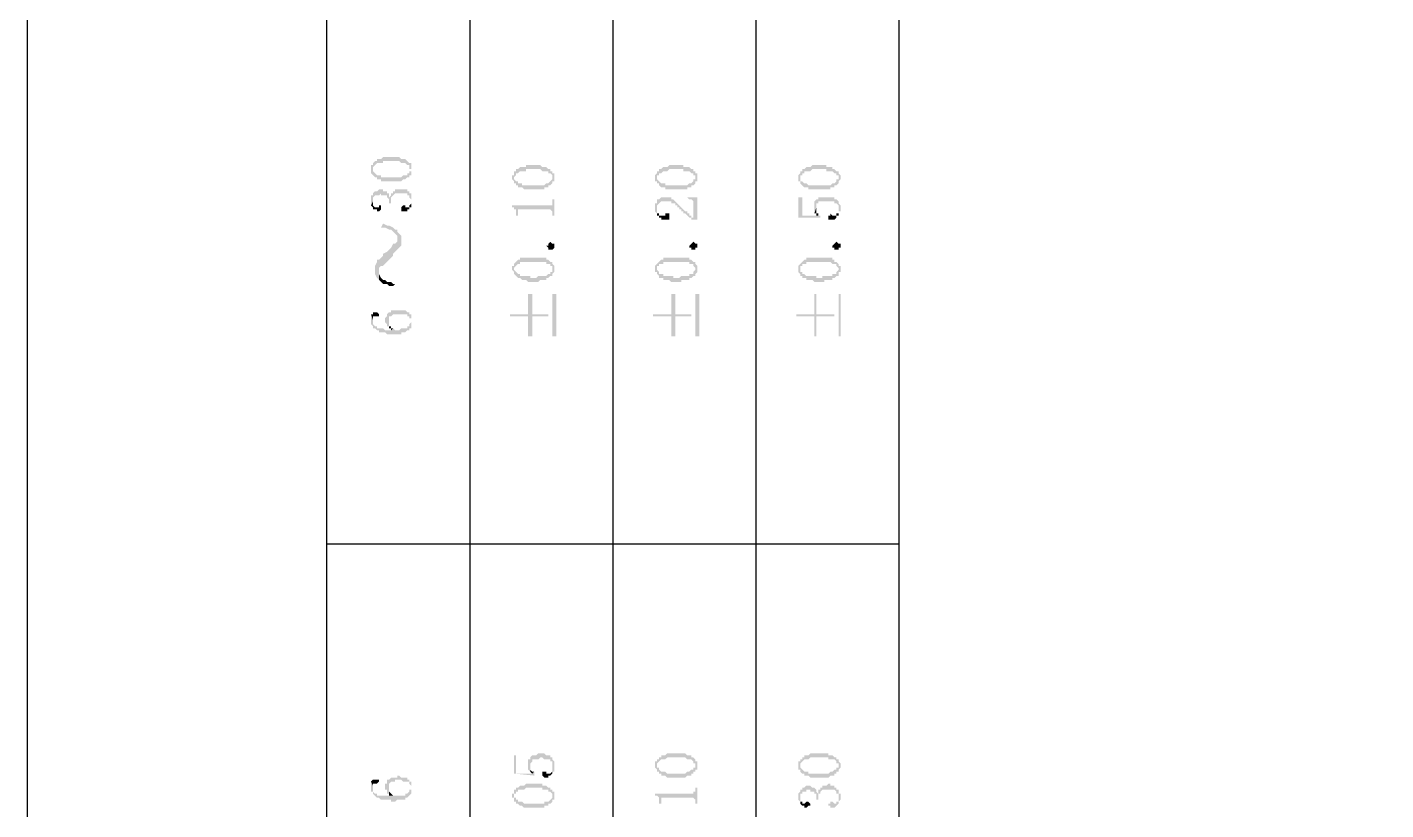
# Model space of a CAD drawing. Header units: millimetres. Extents: x 1399 to 2555, y 1196 to 1555.
# Drawn here: x 1666.65 to 1697.08, y 1317.4 to 1334.93 of the extents above; entities that cross this region are included whole.
import ezdxf

# ---------------------------------------------------------------- set-up
doc = ezdxf.new("R2010")
doc.units = ezdxf.units.MM

msp = doc.modelspace()

# ---------------------------------------------------------------- hatches: boundary and pattern name
at = {"transparency": 33554559}
for points in [[(1674.34902, 1331.75039), (1674.34902, 1331.70526), (1674.34902, 1331.66012), (1674.34902, 1331.66012), (1674.39415, 1331.61499), (1674.39415, 1331.75039), (1674.39415, 1331.79552), (1674.39415, 1331.79552), (1674.43928, 1331.84065), (1674.43928, 1331.84065), (1674.48441, 1331.88578), (1674.61981, 1331.88578), (1674.61981, 1331.93092), (1674.98087, 1331.93092), (1675.026, 1331.88578), (1675.11626, 1331.88578), (1675.16139, 1331.84065), (1675.20653, 1331.84065), (1675.20653, 1331.79552), (1675.20653, 1331.75039), (1675.25166, 1331.75039), (1675.25166, 1331.88578), (1675.20653, 1331.88578), (1675.16139, 1331.93092), (1675.16139, 1331.93092), (1675.11626, 1331.97605), (1675.026, 1331.97605), (1674.98087, 1332.02118), (1674.61981, 1332.02118), (1674.57468, 1331.97605), (1674.48441, 1331.97605), (1674.48441, 1331.93092), (1674.43928, 1331.93092), (1674.39415, 1331.88578), (1674.39415, 1331.84065), (1674.34902, 1331.84065)], [(1674.39415, 1331.61499), (1674.39415, 1331.61499), (1674.43928, 1331.56986), (1674.48441, 1331.56986), (1674.48441, 1331.52473), (1674.57468, 1331.52473), (1674.57468, 1331.47959), (1675.026, 1331.47959), (1675.07113, 1331.52473), (1675.11626, 1331.52473), (1675.16139, 1331.56986), (1675.20653, 1331.56986), (1675.20653, 1331.61499), (1675.25166, 1331.61499), (1675.25166, 1331.66012), (1675.25166, 1331.70526), (1675.25166, 1331.75039), (1675.25166, 1331.79552), (1675.25166, 1331.84065), (1675.25166, 1331.88578), (1675.25166, 1331.70526), (1675.20653, 1331.70526), (1675.20653, 1331.66012), (1675.16139, 1331.66012), (1675.16139, 1331.61499), (1675.07113, 1331.61499), (1675.026, 1331.56986), (1674.57468, 1331.56986), (1674.57468, 1331.61499), (1674.48441, 1331.61499), (1674.43928, 1331.66012), (1674.43928, 1331.66012), (1674.39415, 1331.70526), (1674.39415, 1331.75039)], [(1677.50827, 1331.56986), (1677.50827, 1331.52473), (1677.5534, 1331.47959), (1677.5534, 1331.43446), (1677.5534, 1331.56986), (1677.5534, 1331.56986), (1677.59853, 1331.61499), (1677.59853, 1331.66012), (1677.64366, 1331.66012), (1677.6888, 1331.70526), (1677.82419, 1331.70526), (1677.82419, 1331.75039), (1678.14012, 1331.75039), (1678.18525, 1331.70526), (1678.32065, 1331.70526), (1678.32065, 1331.66012), (1678.36578, 1331.66012), (1678.41091, 1331.61499), (1678.41091, 1331.56986), (1678.41091, 1331.70526), (1678.36578, 1331.70526), (1678.36578, 1331.75039), (1678.32065, 1331.75039), (1678.27551, 1331.79552), (1678.18525, 1331.79552), (1678.14012, 1331.84065), (1677.82419, 1331.84065), (1677.82419, 1331.79552), (1677.6888, 1331.79552), (1677.64366, 1331.75039), (1677.59853, 1331.75039), (1677.59853, 1331.70526), (1677.5534, 1331.70526), (1677.5534, 1331.66012), (1677.5534, 1331.61499), (1677.50827, 1331.61499)], [(1680.71265, 1331.56986), (1680.71265, 1331.47959), (1680.75778, 1331.47959), (1680.75778, 1331.43446), (1680.75778, 1331.56986), (1680.75778, 1331.61499), (1680.80292, 1331.61499), (1680.80292, 1331.66012), (1680.84805, 1331.66012), (1680.89318, 1331.70526), (1680.98345, 1331.70526), (1681.02858, 1331.75039), (1681.3445, 1331.75039), (1681.3445, 1331.70526), (1681.4799, 1331.70526), (1681.52503, 1331.66012), (1681.57016, 1331.66012), (1681.57016, 1331.61499), (1681.6153, 1331.61499), (1681.6153, 1331.56986), (1681.6153, 1331.70526), (1681.57016, 1331.70526), (1681.57016, 1331.75039), (1681.52503, 1331.75039), (1681.4799, 1331.79552), (1681.3445, 1331.79552), (1681.3445, 1331.84065), (1681.02858, 1331.84065), (1680.98345, 1331.79552), (1680.89318, 1331.79552), (1680.84805, 1331.75039), (1680.80292, 1331.75039), (1680.80292, 1331.70526), (1680.75778, 1331.70526), (1680.75778, 1331.66012), (1680.75778, 1331.66012), (1680.71265, 1331.61499)], [(1683.91704, 1331.56986), (1683.91704, 1331.47959), (1683.96217, 1331.47959), (1683.96217, 1331.43446), (1683.96217, 1331.56986), (1683.96217, 1331.61499), (1684.0073, 1331.61499), (1684.0073, 1331.66012), (1684.05243, 1331.66012), (1684.05243, 1331.70526), (1684.18783, 1331.70526), (1684.23296, 1331.75039), (1684.54889, 1331.75039), (1684.54889, 1331.70526), (1684.68428, 1331.70526), (1684.72942, 1331.66012), (1684.77455, 1331.66012), (1684.77455, 1331.61499), (1684.81968, 1331.61499), (1684.81968, 1331.56986), (1684.81968, 1331.70526), (1684.77455, 1331.70526), (1684.72942, 1331.75039), (1684.68428, 1331.75039), (1684.68428, 1331.79552), (1684.54889, 1331.79552), (1684.54889, 1331.84065), (1684.23296, 1331.84065), (1684.18783, 1331.79552), (1684.09757, 1331.79552), (1684.05243, 1331.75039), (1684.0073, 1331.75039), (1684.0073, 1331.70526), (1683.96217, 1331.70526), (1683.96217, 1331.66012), (1683.96217, 1331.66012), (1683.91704, 1331.61499)], [(1677.5534, 1331.43446), (1677.59853, 1331.43446), (1677.59853, 1331.38933), (1677.64366, 1331.38933), (1677.64366, 1331.3442), (1677.73393, 1331.3442), (1677.77906, 1331.29907), (1678.23038, 1331.29907), (1678.23038, 1331.3442), (1678.32065, 1331.3442), (1678.32065, 1331.38933), (1678.36578, 1331.38933), (1678.41091, 1331.43446), (1678.41091, 1331.47959), (1678.45604, 1331.47959), (1678.45604, 1331.52473), (1678.45604, 1331.56986), (1678.45604, 1331.61499), (1678.45604, 1331.66012), (1678.41091, 1331.66012), (1678.41091, 1331.70526), (1678.41091, 1331.52473), (1678.41091, 1331.52473), (1678.36578, 1331.47959), (1678.36578, 1331.47959), (1678.32065, 1331.43446), (1678.27551, 1331.43446), (1678.23038, 1331.38933), (1677.73393, 1331.38933), (1677.73393, 1331.43446), (1677.64366, 1331.43446), (1677.64366, 1331.47959), (1677.59853, 1331.47959), (1677.5534, 1331.52473), (1677.5534, 1331.56986)], [(1680.75778, 1331.43446), (1680.80292, 1331.43446), (1680.80292, 1331.38933), (1680.80292, 1331.38933), (1680.84805, 1331.3442), (1680.93831, 1331.3442), (1680.93831, 1331.29907), (1681.43477, 1331.29907), (1681.43477, 1331.3442), (1681.52503, 1331.3442), (1681.52503, 1331.38933), (1681.57016, 1331.38933), (1681.6153, 1331.43446), (1681.6153, 1331.47959), (1681.66043, 1331.47959), (1681.66043, 1331.52473), (1681.66043, 1331.56986), (1681.66043, 1331.61499), (1681.66043, 1331.66012), (1681.6153, 1331.66012), (1681.6153, 1331.70526), (1681.6153, 1331.52473), (1681.57016, 1331.52473), (1681.57016, 1331.47959), (1681.57016, 1331.47959), (1681.52503, 1331.43446), (1681.4799, 1331.43446), (1681.43477, 1331.38933), (1680.93831, 1331.38933), (1680.93831, 1331.43446), (1680.84805, 1331.43446), (1680.80292, 1331.47959), (1680.80292, 1331.47959), (1680.75778, 1331.52473), (1680.75778, 1331.56986)], [(1683.96217, 1331.43446), (1683.96217, 1331.43446), (1684.0073, 1331.38933), (1684.0073, 1331.38933), (1684.05243, 1331.3442), (1684.1427, 1331.3442), (1684.1427, 1331.29907), (1684.63915, 1331.29907), (1684.63915, 1331.3442), (1684.72942, 1331.3442), (1684.72942, 1331.38933), (1684.77455, 1331.38933), (1684.81968, 1331.43446), (1684.81968, 1331.47959), (1684.81968, 1331.47959), (1684.86481, 1331.52473), (1684.86481, 1331.56986), (1684.86481, 1331.61499), (1684.86481, 1331.61499), (1684.81968, 1331.66012), (1684.81968, 1331.70526), (1684.81968, 1331.52473), (1684.77455, 1331.52473), (1684.77455, 1331.47959), (1684.77455, 1331.47959), (1684.72942, 1331.43446), (1684.68428, 1331.43446), (1684.63915, 1331.38933), (1684.1427, 1331.38933), (1684.09757, 1331.43446), (1684.05243, 1331.43446), (1684.0073, 1331.47959), (1683.96217, 1331.47959), (1683.96217, 1331.52473), (1683.96217, 1331.56986)], [(1674.34902, 1331.02827), (1674.34902, 1330.93801), (1674.34902, 1330.93801), (1674.39415, 1331.02827), (1674.39415, 1331.07341), (1674.39415, 1331.11854), (1674.39415, 1331.11854), (1674.43928, 1331.16367), (1674.52954, 1331.16367), (1674.57468, 1331.2088), (1674.57468, 1331.16367), (1674.71007, 1331.16367), (1674.71007, 1331.11854), (1674.71007, 1331.11854), (1674.75521, 1331.07341), (1674.75521, 1331.02827), (1674.75521, 1330.98314), (1674.80034, 1330.98314), (1674.80034, 1331.02827), (1674.80034, 1331.11854), (1674.80034, 1331.11854), (1674.84547, 1331.16367), (1674.84547, 1331.16367), (1674.8906, 1331.2088), (1675.16139, 1331.2088), (1675.16139, 1331.16367), (1675.20653, 1331.16367), (1675.20653, 1331.11854), (1675.20653, 1331.11854), (1675.25166, 1331.07341), (1675.25166, 1331.02827), (1675.25166, 1331.2088), (1675.20653, 1331.2088), (1675.20653, 1331.25393), (1675.16139, 1331.25393), (1675.16139, 1331.29907), (1674.8906, 1331.29907), (1674.8906, 1331.25393), (1674.84547, 1331.25393), (1674.84547, 1331.2088), (1674.80034, 1331.2088), (1674.80034, 1331.16367), (1674.80034, 1331.16367), (1674.75521, 1331.11854), (1674.75521, 1331.2088), (1674.71007, 1331.2088), (1674.71007, 1331.25393), (1674.61981, 1331.25393), (1674.61981, 1331.29907), (1674.52954, 1331.29907), (1674.48441, 1331.25393), (1674.43928, 1331.25393), (1674.39415, 1331.2088), (1674.39415, 1331.16367), (1674.34902, 1331.16367), (1674.34902, 1331.11854), (1674.34902, 1331.07341)], [(1674.34902, 1330.93801), (1674.39415, 1330.89288), (1674.39415, 1330.84774), (1674.48441, 1330.84774), (1674.48441, 1330.80261), (1674.52954, 1330.80261), (1674.57468, 1330.84774), (1674.57468, 1330.89288), (1674.57468, 1330.93801), (1674.52954, 1330.93801), (1674.52954, 1330.89288), (1674.43928, 1330.89288), (1674.39415, 1330.93801), (1674.39415, 1330.98314), (1674.39415, 1331.02827)], [(1675.026, 1330.84774), (1675.026, 1330.80261), (1675.16139, 1330.80261), (1675.16139, 1330.84774), (1675.20653, 1330.84774), (1675.20653, 1330.89288), (1675.25166, 1330.89288), (1675.25166, 1330.93801), (1675.25166, 1331.02827), (1675.25166, 1331.07341), (1675.25166, 1331.11854), (1675.25166, 1331.16367), (1675.25166, 1331.02827), (1675.25166, 1330.98314), (1675.25166, 1330.98314), (1675.20653, 1330.93801), (1675.20653, 1330.89288), (1675.11626, 1330.89288), (1675.11626, 1330.93801), (1675.07113, 1330.93801), (1675.026, 1330.89288), (1675.026, 1330.89288)], [(1677.50827, 1330.93801), (1677.50827, 1330.89288), (1677.5534, 1330.89288), (1677.5534, 1330.84774), (1677.59853, 1330.84774), (1677.59853, 1330.80261), (1677.59853, 1330.75748), (1677.59853, 1330.71235), (1677.64366, 1330.71235), (1677.64366, 1330.80261), (1677.64366, 1330.84774), (1678.36578, 1330.84774), (1678.41091, 1330.80261), (1678.41091, 1330.75748), (1678.41091, 1330.71235), (1678.45604, 1330.71235), (1678.45604, 1331.07341), (1678.41091, 1331.07341), (1678.41091, 1330.98314), (1678.41091, 1330.93801), (1678.32065, 1330.93801)], [(1680.71265, 1330.89288), (1680.71265, 1330.84774), (1680.71265, 1330.80261), (1680.75778, 1330.75748), (1680.75778, 1330.89288), (1680.75778, 1330.93801), (1680.75778, 1330.93801), (1680.80292, 1330.98314), (1680.80292, 1330.98314), (1680.84805, 1331.02827), (1681.07371, 1331.02827), (1681.07371, 1330.98314), (1681.16397, 1330.98314), (1681.16397, 1330.93801), (1681.20911, 1330.93801), (1681.20911, 1330.89288), (1681.25424, 1330.89288), (1681.25424, 1330.84774), (1681.29937, 1330.84774), (1681.29937, 1330.80261), (1681.3445, 1330.80261), (1681.3445, 1330.75748), (1681.38963, 1330.75748), (1681.43477, 1330.71235), (1681.43477, 1330.71235), (1681.4799, 1330.66722), (1681.52503, 1330.66722), (1681.52503, 1330.62208), (1681.57016, 1330.62208), (1681.57016, 1330.66722), (1681.52503, 1330.66722), (1681.52503, 1330.71235), (1681.4799, 1330.71235), (1681.4799, 1330.75748), (1681.43477, 1330.75748), (1681.43477, 1330.80261), (1681.38963, 1330.80261), (1681.3445, 1330.84774), (1681.3445, 1330.84774), (1681.29937, 1330.89288), (1681.29937, 1330.89288), (1681.25424, 1330.93801), (1681.25424, 1330.93801), (1681.20911, 1330.98314), (1681.20911, 1330.98314), (1681.16397, 1331.02827), (1681.16397, 1331.02827), (1681.11884, 1331.07341), (1681.07371, 1331.07341), (1681.07371, 1331.11854), (1680.84805, 1331.11854), (1680.80292, 1331.07341), (1680.75778, 1331.07341), (1680.75778, 1331.02827), (1680.75778, 1330.98314), (1680.71265, 1330.98314)], [(1681.43477, 1331.11854), (1681.43477, 1331.11854), (1681.4799, 1331.07341), (1681.52503, 1331.07341), (1681.57016, 1331.02827), (1681.57016, 1330.62208), (1681.66043, 1330.62208), (1681.66043, 1331.11854)], [(1683.91704, 1331.11854), (1683.91704, 1330.66722), (1684.41349, 1330.66722), (1684.41349, 1330.71235), (1684.0073, 1330.71235), (1684.0073, 1331.11854)], [(1684.27809, 1330.89288), (1684.27809, 1330.84774), (1684.27809, 1330.80261), (1684.27809, 1330.75748), (1684.27809, 1330.75748), (1684.32323, 1330.89288), (1684.32323, 1330.93801), (1684.32323, 1330.98314), (1684.36836, 1330.98314), (1684.36836, 1331.02827), (1684.72942, 1331.02827), (1684.72942, 1330.98314), (1684.77455, 1330.98314), (1684.81968, 1330.93801), (1684.81968, 1330.71235), (1684.81968, 1330.80261), (1684.86481, 1330.80261), (1684.86481, 1330.84774), (1684.86481, 1330.93801), (1684.86481, 1330.93801), (1684.81968, 1330.98314), (1684.81968, 1331.02827), (1684.81968, 1331.02827), (1684.77455, 1331.07341), (1684.72942, 1331.07341), (1684.72942, 1331.11854), (1684.36836, 1331.11854), (1684.36836, 1331.07341), (1684.32323, 1331.07341), (1684.27809, 1331.02827), (1684.27809, 1330.93801), (1684.27809, 1330.93801)], [(1680.75778, 1330.75748), (1680.75778, 1330.71235), (1680.80292, 1330.71235), (1680.80292, 1330.66722), (1680.84805, 1330.66722), (1680.84805, 1330.62208), (1681.02858, 1330.62208), (1681.02858, 1330.66722), (1681.02858, 1330.71235), (1681.02858, 1330.75748), (1680.93831, 1330.75748), (1680.93831, 1330.71235), (1680.80292, 1330.71235), (1680.80292, 1330.75748), (1680.75778, 1330.75748), (1680.75778, 1330.84774), (1680.75778, 1330.84774)], [(1684.27809, 1330.75748), (1684.32323, 1330.75748), (1684.32323, 1330.71235), (1684.36836, 1330.71235), (1684.36836, 1330.75748), (1684.32323, 1330.75748), (1684.32323, 1330.80261), (1684.32323, 1330.89288)], [(1684.59402, 1330.66722), (1684.59402, 1330.62208), (1684.72942, 1330.62208), (1684.77455, 1330.66722), (1684.77455, 1330.71235), (1684.81968, 1330.71235), (1684.81968, 1330.84774), (1684.81968, 1330.80261), (1684.81968, 1330.75748), (1684.77455, 1330.75748), (1684.77455, 1330.71235), (1684.68428, 1330.71235), (1684.63915, 1330.75748), (1684.63915, 1330.71235), (1684.59402, 1330.71235)], [(1674.57468, 1330.44155), (1674.66494, 1330.44155), (1674.75521, 1330.39642), (1674.80034, 1330.39642), (1674.84547, 1330.35129), (1674.84547, 1330.35129), (1674.8906, 1330.30616), (1674.93573, 1330.26103), (1674.93573, 1329.9451), (1674.93573, 1329.9451), (1674.98087, 1329.99023), (1675.026, 1330.03537), (1675.026, 1330.26103), (1674.98087, 1330.30616), (1674.93573, 1330.35129), (1674.93573, 1330.39642), (1674.8906, 1330.39642), (1674.84547, 1330.44155), (1674.75521, 1330.48669), (1674.71007, 1330.48669), (1674.61981, 1330.53182)], [(1674.43928, 1329.49378), (1674.43928, 1329.40351), (1674.48441, 1329.31325), (1674.52954, 1329.26812), (1674.52954, 1329.44865), (1674.52954, 1329.53891), (1674.57468, 1329.58404), (1674.61981, 1329.58404), (1674.66494, 1329.62918), (1674.71007, 1329.67431), (1674.75521, 1329.71944), (1674.80034, 1329.76457), (1674.84547, 1329.8097), (1674.84547, 1329.85484), (1674.8906, 1329.89997), (1674.93573, 1329.9451), (1674.93573, 1330.17076), (1674.93573, 1330.12563), (1674.8906, 1330.0805), (1674.84547, 1330.0805), (1674.80034, 1329.99023), (1674.75521, 1329.9451), (1674.75521, 1329.9451), (1674.71007, 1329.89997), (1674.61981, 1329.85484), (1674.61981, 1329.8097), (1674.57468, 1329.76457), (1674.52954, 1329.71944), (1674.48441, 1329.71944), (1674.48441, 1329.67431), (1674.43928, 1329.58404), (1674.43928, 1329.53891)], [(1678.45604, 1330.03537), (1678.45604, 1329.99023), (1678.45604, 1329.99023), (1678.41091, 1329.9451), (1678.32065, 1329.9451), (1678.32065, 1329.99023), (1678.32065, 1329.99023), (1678.27551, 1330.03537), (1678.32065, 1330.03537), (1678.32065, 1330.0805), (1678.32065, 1330.0805), (1678.36578, 1330.12563), (1678.36578, 1330.12563), (1678.41091, 1330.0805), (1678.45604, 1330.0805), (1678.45604, 1330.03537)], [(1681.66043, 1330.03537), (1681.66043, 1329.99023), (1681.6153, 1329.99023), (1681.6153, 1329.9451), (1681.52503, 1329.9451), (1681.52503, 1329.99023), (1681.4799, 1329.99023), (1681.4799, 1330.03537), (1681.4799, 1330.03537), (1681.52503, 1330.0805), (1681.52503, 1330.0805), (1681.57016, 1330.12563), (1681.57016, 1330.12563), (1681.6153, 1330.0805), (1681.66043, 1330.0805), (1681.66043, 1330.03537)], [(1684.86481, 1330.03537), (1684.86481, 1329.99023), (1684.81968, 1329.99023), (1684.81968, 1329.9451), (1684.72942, 1329.9451), (1684.72942, 1329.99023), (1684.68428, 1329.99023), (1684.68428, 1330.03537), (1684.68428, 1330.03537), (1684.72942, 1330.0805), (1684.72942, 1330.0805), (1684.77455, 1330.12563), (1684.77455, 1330.12563), (1684.81968, 1330.0805), (1684.86481, 1330.0805), (1684.86481, 1330.03537)], [(1677.50827, 1329.49378), (1677.50827, 1329.49378), (1677.5534, 1329.44865), (1677.5534, 1329.40351), (1677.5534, 1329.53891), (1677.5534, 1329.53891), (1677.59853, 1329.58404), (1677.59853, 1329.58404), (1677.64366, 1329.62918), (1677.6888, 1329.62918), (1677.6888, 1329.67431), (1678.27551, 1329.67431), (1678.27551, 1329.62918), (1678.36578, 1329.62918), (1678.36578, 1329.58404), (1678.41091, 1329.58404), (1678.41091, 1329.53891), (1678.41091, 1329.49378), (1678.41091, 1329.67431), (1678.36578, 1329.67431), (1678.32065, 1329.71944), (1678.27551, 1329.71944), (1678.27551, 1329.76457), (1677.6888, 1329.76457), (1677.6888, 1329.71944), (1677.64366, 1329.71944), (1677.59853, 1329.67431), (1677.59853, 1329.67431), (1677.5534, 1329.62918), (1677.5534, 1329.58404), (1677.50827, 1329.58404), (1677.50827, 1329.53891)], [(1680.71265, 1329.49378), (1680.71265, 1329.44865), (1680.75778, 1329.44865), (1680.75778, 1329.40351), (1680.75778, 1329.53891), (1680.75778, 1329.58404), (1680.80292, 1329.58404), (1680.80292, 1329.62918), (1680.89318, 1329.62918), (1680.89318, 1329.67431), (1681.4799, 1329.67431), (1681.4799, 1329.62918), (1681.57016, 1329.62918), (1681.57016, 1329.58404), (1681.57016, 1329.58404), (1681.6153, 1329.53891), (1681.6153, 1329.49378), (1681.6153, 1329.67431), (1681.57016, 1329.67431), (1681.52503, 1329.71944), (1681.4799, 1329.71944), (1681.4799, 1329.76457), (1680.89318, 1329.76457), (1680.89318, 1329.71944), (1680.84805, 1329.71944), (1680.80292, 1329.67431), (1680.80292, 1329.67431), (1680.75778, 1329.62918), (1680.75778, 1329.62918), (1680.71265, 1329.58404), (1680.71265, 1329.53891)], [(1683.91704, 1329.49378), (1683.91704, 1329.44865), (1683.91704, 1329.44865), (1683.96217, 1329.40351), (1683.96217, 1329.53891), (1683.96217, 1329.58404), (1684.0073, 1329.58404), (1684.0073, 1329.62918), (1684.09757, 1329.62918), (1684.09757, 1329.67431), (1684.63915, 1329.67431), (1684.68428, 1329.62918), (1684.77455, 1329.62918), (1684.77455, 1329.58404), (1684.77455, 1329.58404), (1684.81968, 1329.53891), (1684.81968, 1329.49378), (1684.81968, 1329.62918), (1684.77455, 1329.67431), (1684.72942, 1329.67431), (1684.72942, 1329.71944), (1684.68428, 1329.71944), (1684.68428, 1329.76457), (1684.09757, 1329.76457), (1684.09757, 1329.71944), (1684.05243, 1329.71944), (1684.0073, 1329.67431), (1684.0073, 1329.67431), (1683.96217, 1329.62918), (1683.96217, 1329.62918), (1683.91704, 1329.58404), (1683.91704, 1329.53891)], [(1674.52954, 1329.26812), (1674.52954, 1329.26812), (1674.57468, 1329.22299), (1674.61981, 1329.17785), (1674.71007, 1329.17785), (1674.75521, 1329.13272), (1674.84547, 1329.13272), (1674.8906, 1329.17785), (1674.84547, 1329.17785), (1674.80034, 1329.22299), (1674.71007, 1329.22299), (1674.66494, 1329.26812), (1674.61981, 1329.26812), (1674.57468, 1329.31325), (1674.52954, 1329.40351), (1674.52954, 1329.44865)], [(1677.5534, 1329.40351), (1677.59853, 1329.35838), (1677.59853, 1329.35838), (1677.64366, 1329.31325), (1677.6888, 1329.31325), (1677.73393, 1329.26812), (1677.82419, 1329.26812), (1677.86933, 1329.22299), (1678.09499, 1329.22299), (1678.14012, 1329.26812), (1678.27551, 1329.26812), (1678.27551, 1329.31325), (1678.32065, 1329.31325), (1678.36578, 1329.35838), (1678.41091, 1329.35838), (1678.41091, 1329.40351), (1678.41091, 1329.40351), (1678.45604, 1329.44865), (1678.45604, 1329.49378), (1678.45604, 1329.53891), (1678.45604, 1329.58404), (1678.45604, 1329.58404), (1678.41091, 1329.62918), (1678.41091, 1329.49378), (1678.41091, 1329.44865), (1678.36578, 1329.44865), (1678.36578, 1329.40351), (1678.32065, 1329.40351), (1678.27551, 1329.35838), (1678.09499, 1329.35838), (1678.04985, 1329.31325), (1677.91446, 1329.31325), (1677.91446, 1329.35838), (1677.6888, 1329.35838), (1677.6888, 1329.40351), (1677.64366, 1329.40351), (1677.59853, 1329.44865), (1677.59853, 1329.44865), (1677.5534, 1329.49378), (1677.5534, 1329.49378)], [(1680.75778, 1329.40351), (1680.80292, 1329.35838), (1680.80292, 1329.31325), (1680.89318, 1329.31325), (1680.89318, 1329.26812), (1681.02858, 1329.26812), (1681.07371, 1329.22299), (1681.29937, 1329.22299), (1681.29937, 1329.26812), (1681.4799, 1329.26812), (1681.4799, 1329.31325), (1681.52503, 1329.31325), (1681.57016, 1329.35838), (1681.6153, 1329.35838), (1681.6153, 1329.40351), (1681.6153, 1329.40351), (1681.66043, 1329.44865), (1681.66043, 1329.49378), (1681.66043, 1329.53891), (1681.66043, 1329.58404), (1681.66043, 1329.58404), (1681.6153, 1329.62918), (1681.6153, 1329.49378), (1681.6153, 1329.49378), (1681.57016, 1329.44865), (1681.57016, 1329.40351), (1681.4799, 1329.40351), (1681.4799, 1329.35838), (1681.29937, 1329.35838), (1681.25424, 1329.31325), (1681.11884, 1329.31325), (1681.11884, 1329.35838), (1680.89318, 1329.35838), (1680.89318, 1329.40351), (1680.80292, 1329.40351), (1680.80292, 1329.44865), (1680.80292, 1329.44865), (1680.75778, 1329.49378), (1680.75778, 1329.49378)], [(1683.96217, 1329.40351), (1683.96217, 1329.35838), (1684.0073, 1329.35838), (1684.0073, 1329.31325), (1684.09757, 1329.31325), (1684.09757, 1329.26812), (1684.23296, 1329.26812), (1684.27809, 1329.22299), (1684.50375, 1329.22299), (1684.50375, 1329.26812), (1684.68428, 1329.26812), (1684.68428, 1329.31325), (1684.72942, 1329.31325), (1684.77455, 1329.35838), (1684.81968, 1329.35838), (1684.81968, 1329.40351), (1684.81968, 1329.44865), (1684.86481, 1329.44865), (1684.86481, 1329.49378), (1684.86481, 1329.53891), (1684.86481, 1329.58404), (1684.81968, 1329.58404), (1684.81968, 1329.62918), (1684.81968, 1329.49378), (1684.81968, 1329.49378), (1684.77455, 1329.44865), (1684.77455, 1329.40351), (1684.68428, 1329.40351), (1684.68428, 1329.35838), (1684.45862, 1329.35838), (1684.45862, 1329.31325), (1684.32323, 1329.31325), (1684.32323, 1329.35838), (1684.09757, 1329.35838), (1684.05243, 1329.40351), (1684.0073, 1329.40351), (1684.0073, 1329.44865), (1683.96217, 1329.44865), (1683.96217, 1329.49378), (1683.96217, 1329.49378)], [(1677.46314, 1328.50087), (1677.46314, 1328.45574), (1677.86933, 1328.45574), (1677.86933, 1328.00442), (1677.95959, 1328.00442), (1677.95959, 1328.45574), (1678.32065, 1328.45574), (1678.32065, 1328.50087), (1677.95959, 1328.50087), (1677.95959, 1328.95219), (1677.86933, 1328.95219), (1677.86933, 1328.50087)], [(1678.50118, 1328.00442), (1678.50118, 1328.95219), (1678.41091, 1328.95219), (1678.41091, 1328.00442)], [(1680.66752, 1328.50087), (1680.66752, 1328.45574), (1681.07371, 1328.45574), (1681.07371, 1328.00442), (1681.16397, 1328.00442), (1681.16397, 1328.45574), (1681.52503, 1328.45574), (1681.52503, 1328.50087), (1681.16397, 1328.50087), (1681.16397, 1328.95219), (1681.07371, 1328.95219), (1681.07371, 1328.50087)], [(1681.70556, 1328.00442), (1681.70556, 1328.95219), (1681.6153, 1328.95219), (1681.6153, 1328.00442)], [(1683.8719, 1328.50087), (1683.8719, 1328.45574), (1684.27809, 1328.45574), (1684.27809, 1328.00442), (1684.32323, 1328.00442), (1684.32323, 1328.45574), (1684.72942, 1328.45574), (1684.72942, 1328.50087), (1684.32323, 1328.50087), (1684.32323, 1328.95219), (1684.27809, 1328.95219), (1684.27809, 1328.50087)], [(1684.86481, 1328.00442), (1684.86481, 1328.95219), (1684.81968, 1328.95219), (1684.81968, 1328.00442)], [(1674.34902, 1328.50087), (1674.39415, 1328.36548), (1674.39415, 1328.41061), (1674.39415, 1328.45574), (1674.52954, 1328.45574), (1674.52954, 1328.50087), (1674.52954, 1328.50087), (1674.48441, 1328.546), (1674.39415, 1328.546), (1674.39415, 1328.50087)], [(1674.34902, 1328.41061), (1674.34902, 1328.32034), (1674.34902, 1328.27521), (1674.34902, 1328.27521), (1674.39415, 1328.23008), (1674.39415, 1328.18495), (1674.43928, 1328.18495), (1674.48441, 1328.13981), (1674.52954, 1328.13981), (1674.52954, 1328.09468), (1674.66494, 1328.09468), (1674.71007, 1328.04955), (1675.026, 1328.04955), (1675.026, 1328.09468), (1675.11626, 1328.09468), (1675.16139, 1328.13981), (1675.20653, 1328.13981), (1675.20653, 1328.18495), (1675.25166, 1328.18495), (1675.25166, 1328.36548), (1675.25166, 1328.32034), (1675.25166, 1328.32034), (1675.20653, 1328.27521), (1675.20653, 1328.23008), (1675.16139, 1328.23008), (1675.16139, 1328.18495), (1675.026, 1328.18495), (1674.98087, 1328.13981), (1674.8906, 1328.13981), (1674.84547, 1328.18495), (1674.84547, 1328.18495), (1674.80034, 1328.13981), (1674.66494, 1328.13981), (1674.61981, 1328.18495), (1674.48441, 1328.18495), (1674.48441, 1328.23008), (1674.43928, 1328.23008), (1674.39415, 1328.27521), (1674.39415, 1328.32034), (1674.39415, 1328.36548), (1674.39415, 1328.36548), (1674.34902, 1328.50087), (1674.34902, 1328.45574)], [(1674.66494, 1328.36548), (1674.66494, 1328.32034), (1674.71007, 1328.27521), (1674.71007, 1328.23008), (1674.75521, 1328.23008), (1674.75521, 1328.36548), (1674.75521, 1328.41061), (1674.75521, 1328.45574), (1674.80034, 1328.45574), (1674.84547, 1328.50087), (1675.16139, 1328.50087), (1675.16139, 1328.45574), (1675.20653, 1328.45574), (1675.20653, 1328.41061), (1675.25166, 1328.41061), (1675.25166, 1328.36548), (1675.25166, 1328.23008), (1675.25166, 1328.27521), (1675.25166, 1328.36548), (1675.25166, 1328.45574), (1675.25166, 1328.50087), (1675.20653, 1328.50087), (1675.20653, 1328.546), (1675.16139, 1328.546), (1675.11626, 1328.59114), (1674.80034, 1328.59114), (1674.80034, 1328.546), (1674.75521, 1328.546), (1674.71007, 1328.50087), (1674.71007, 1328.45574), (1674.71007, 1328.45574), (1674.66494, 1328.41061), (1674.66494, 1328.41061)], [(1674.75521, 1328.23008), (1674.75521, 1328.18495), (1674.80034, 1328.18495), (1674.80034, 1328.13981), (1674.84547, 1328.18495), (1674.80034, 1328.18495), (1674.80034, 1328.23008), (1674.75521, 1328.23008), (1674.75521, 1328.27521), (1674.75521, 1328.32034), (1674.75521, 1328.36548)], [(1677.5534, 1318.61693), (1677.5534, 1318.21074), (1678.00472, 1318.1656), (1678.00472, 1318.21074), (1678.00472, 1318.25587), (1677.95959, 1318.21074), (1677.59853, 1318.21074), (1677.59853, 1318.61693)], [(1677.86933, 1318.4364), (1677.86933, 1318.34613), (1677.86933, 1318.301), (1677.86933, 1318.301), (1677.91446, 1318.25587), (1677.91446, 1318.39126), (1677.91446, 1318.4364), (1677.91446, 1318.4364), (1677.95959, 1318.48153), (1677.95959, 1318.52666), (1678.09499, 1318.52666), (1678.14012, 1318.57179), (1678.18525, 1318.57179), (1678.23038, 1318.52666), (1678.36578, 1318.52666), (1678.36578, 1318.48153), (1678.41091, 1318.48153), (1678.41091, 1318.4364), (1678.41091, 1318.39126), (1678.41091, 1318.25587), (1678.45604, 1318.25587), (1678.45604, 1318.301), (1678.45604, 1318.39126), (1678.45604, 1318.4364), (1678.45604, 1318.48153), (1678.41091, 1318.52666), (1678.41091, 1318.57179), (1678.36578, 1318.57179), (1678.36578, 1318.61693), (1678.27551, 1318.61693), (1678.23038, 1318.66206), (1678.09499, 1318.66206), (1678.04985, 1318.61693), (1677.95959, 1318.61693), (1677.91446, 1318.57179), (1677.91446, 1318.52666), (1677.86933, 1318.52666), (1677.86933, 1318.48153)], [(1680.71265, 1318.39126), (1680.71265, 1318.34613), (1680.71265, 1318.34613), (1680.75778, 1318.301), (1680.75778, 1318.25587), (1680.75778, 1318.39126), (1680.75778, 1318.4364), (1680.75778, 1318.4364), (1680.80292, 1318.48153), (1680.80292, 1318.48153), (1680.84805, 1318.52666), (1680.93831, 1318.52666), (1680.98345, 1318.57179), (1681.38963, 1318.57179), (1681.43477, 1318.52666), (1681.52503, 1318.52666), (1681.57016, 1318.48153), (1681.57016, 1318.4364), (1681.6153, 1318.4364), (1681.6153, 1318.39126), (1681.6153, 1318.52666), (1681.6153, 1318.52666), (1681.57016, 1318.57179), (1681.52503, 1318.57179), (1681.52503, 1318.61693), (1681.43477, 1318.61693), (1681.38963, 1318.66206), (1680.98345, 1318.66206), (1680.93831, 1318.61693), (1680.84805, 1318.61693), (1680.84805, 1318.57179), (1680.80292, 1318.57179), (1680.80292, 1318.52666), (1680.75778, 1318.52666), (1680.75778, 1318.48153), (1680.71265, 1318.48153), (1680.71265, 1318.4364), (1680.71265, 1318.4364)], [(1680.75778, 1318.25587), (1680.80292, 1318.25587), (1680.80292, 1318.21074), (1680.84805, 1318.21074), (1680.84805, 1318.1656), (1680.93831, 1318.1656), (1680.98345, 1318.12047), (1681.38963, 1318.12047), (1681.43477, 1318.1656), (1681.52503, 1318.1656), (1681.52503, 1318.21074), (1681.57016, 1318.21074), (1681.57016, 1318.25587), (1681.6153, 1318.25587), (1681.6153, 1318.301), (1681.66043, 1318.301), (1681.66043, 1318.34613), (1681.66043, 1318.39126), (1681.66043, 1318.4364), (1681.66043, 1318.48153), (1681.6153, 1318.48153), (1681.6153, 1318.52666), (1681.6153, 1318.39126), (1681.6153, 1318.34613), (1681.57016, 1318.34613), (1681.57016, 1318.301), (1681.52503, 1318.301), (1681.4799, 1318.25587), (1681.43477, 1318.25587), (1681.38963, 1318.21074), (1680.98345, 1318.21074), (1680.93831, 1318.25587), (1680.84805, 1318.25587), (1680.80292, 1318.301), (1680.80292, 1318.34613), (1680.75778, 1318.34613), (1680.75778, 1318.39126), (1680.75778, 1318.39126)], [(1683.91704, 1318.39126), (1683.91704, 1318.34613), (1683.91704, 1318.301), (1683.96217, 1318.301), (1683.96217, 1318.25587), (1683.96217, 1318.39126), (1683.96217, 1318.4364), (1683.96217, 1318.4364), (1684.0073, 1318.48153), (1684.0073, 1318.48153), (1684.05243, 1318.52666), (1684.1427, 1318.52666), (1684.18783, 1318.57179), (1684.59402, 1318.57179), (1684.59402, 1318.52666), (1684.72942, 1318.52666), (1684.77455, 1318.48153), (1684.77455, 1318.4364), (1684.81968, 1318.4364), (1684.81968, 1318.39126), (1684.81968, 1318.52666), (1684.77455, 1318.52666), (1684.77455, 1318.57179), (1684.72942, 1318.57179), (1684.68428, 1318.61693), (1684.59402, 1318.61693), (1684.59402, 1318.66206), (1684.18783, 1318.66206), (1684.1427, 1318.61693), (1684.05243, 1318.61693), (1684.05243, 1318.57179), (1684.0073, 1318.57179), (1684.0073, 1318.52666), (1683.96217, 1318.52666), (1683.96217, 1318.48153), (1683.91704, 1318.48153), (1683.91704, 1318.4364), (1683.91704, 1318.4364)], [(1683.96217, 1318.25587), (1683.96217, 1318.25587), (1684.0073, 1318.21074), (1684.05243, 1318.21074), (1684.05243, 1318.1656), (1684.1427, 1318.1656), (1684.18783, 1318.12047), (1684.59402, 1318.12047), (1684.63915, 1318.1656), (1684.72942, 1318.1656), (1684.72942, 1318.21074), (1684.77455, 1318.21074), (1684.77455, 1318.25587), (1684.81968, 1318.25587), (1684.81968, 1318.301), (1684.81968, 1318.301), (1684.86481, 1318.34613), (1684.86481, 1318.39126), (1684.86481, 1318.4364), (1684.86481, 1318.4364), (1684.81968, 1318.48153), (1684.81968, 1318.52666), (1684.81968, 1318.39126), (1684.81968, 1318.34613), (1684.77455, 1318.34613), (1684.77455, 1318.301), (1684.72942, 1318.301), (1684.68428, 1318.25587), (1684.63915, 1318.25587), (1684.59402, 1318.21074), (1684.1427, 1318.21074), (1684.1427, 1318.25587), (1684.05243, 1318.25587), (1684.0073, 1318.301), (1684.0073, 1318.301), (1683.96217, 1318.34613), (1683.96217, 1318.39126), (1683.96217, 1318.39126)], [(1674.66494, 1317.89481), (1674.66494, 1317.84968), (1674.71007, 1317.84968), (1674.71007, 1317.80455), (1674.71007, 1317.75941), (1674.75521, 1317.75941), (1674.75521, 1317.93994), (1674.75521, 1317.98508), (1674.75521, 1317.98508), (1674.80034, 1318.03021), (1674.8906, 1318.03021), (1674.8906, 1318.07534), (1675.026, 1318.07534), (1675.07113, 1318.03021), (1675.20653, 1318.03021), (1675.20653, 1317.98508), (1675.20653, 1317.98508), (1675.25166, 1317.93994), (1675.25166, 1317.75941), (1675.25166, 1317.80455), (1675.25166, 1317.84968), (1675.25166, 1317.89481), (1675.25166, 1317.93994), (1675.25166, 1317.98508), (1675.25166, 1318.03021), (1675.20653, 1318.03021), (1675.20653, 1318.07534), (1675.16139, 1318.07534), (1675.16139, 1318.12047), (1675.026, 1318.12047), (1674.98087, 1318.1656), (1674.93573, 1318.1656), (1674.93573, 1318.12047), (1674.80034, 1318.12047), (1674.75521, 1318.07534), (1674.71007, 1318.07534), (1674.71007, 1318.03021), (1674.71007, 1317.98508), (1674.66494, 1317.98508), (1674.66494, 1317.93994)], [(1677.91446, 1318.25587), (1677.91446, 1318.25587), (1677.95959, 1318.21074), (1677.95959, 1318.21074), (1678.00472, 1318.25587), (1677.95959, 1318.25587), (1677.91446, 1318.301), (1677.91446, 1318.34613), (1677.91446, 1318.39126)], [(1678.18525, 1318.21074), (1678.18525, 1318.1656), (1678.18525, 1318.1656), (1678.23038, 1318.12047), (1678.32065, 1318.12047), (1678.32065, 1318.1656), (1678.36578, 1318.1656), (1678.41091, 1318.21074), (1678.41091, 1318.39126), (1678.41091, 1318.301), (1678.41091, 1318.25587), (1678.41091, 1318.25587), (1678.36578, 1318.21074), (1678.27551, 1318.21074), (1678.27551, 1318.25587), (1678.18525, 1318.25587)], [(1674.34902, 1318.03021), (1674.39415, 1317.93994), (1674.39415, 1317.98508), (1674.48441, 1317.98508), (1674.52954, 1318.03021), (1674.52954, 1318.07534), (1674.39415, 1318.07534)], [(1674.34902, 1317.93994), (1674.34902, 1317.89481), (1674.34902, 1317.84968), (1674.34902, 1317.80455), (1674.39415, 1317.80455), (1674.39415, 1317.75941), (1674.39415, 1317.75941), (1674.43928, 1317.71428), (1674.43928, 1317.71428), (1674.48441, 1317.66915), (1674.52954, 1317.66915), (1674.57468, 1317.62402), (1674.80034, 1317.62402), (1674.80034, 1317.57889), (1674.8906, 1317.57889), (1674.93573, 1317.62402), (1675.11626, 1317.62402), (1675.11626, 1317.66915), (1675.16139, 1317.66915), (1675.20653, 1317.71428), (1675.20653, 1317.71428), (1675.25166, 1317.75941), (1675.25166, 1317.89481), (1675.25166, 1317.84968), (1675.20653, 1317.84968), (1675.20653, 1317.80455), (1675.20653, 1317.80455), (1675.16139, 1317.75941), (1675.11626, 1317.75941), (1675.11626, 1317.71428), (1674.48441, 1317.71428), (1674.48441, 1317.75941), (1674.43928, 1317.75941), (1674.39415, 1317.80455), (1674.39415, 1317.84968), (1674.39415, 1317.93994), (1674.34902, 1318.03021)], [(1674.75521, 1317.75941), (1674.75521, 1317.71428), (1674.84547, 1317.71428), (1674.80034, 1317.75941), (1674.80034, 1317.75941), (1674.75521, 1317.80455), (1674.75521, 1317.89481), (1674.75521, 1317.89481)], [(1677.50827, 1317.71428), (1677.50827, 1317.66915), (1677.5534, 1317.66915), (1677.5534, 1317.62402), (1677.5534, 1317.57889), (1677.5534, 1317.71428), (1677.5534, 1317.75941), (1677.59853, 1317.75941), (1677.59853, 1317.80455), (1677.64366, 1317.80455), (1677.64366, 1317.84968), (1677.77906, 1317.84968), (1677.82419, 1317.89481), (1678.18525, 1317.89481), (1678.18525, 1317.84968), (1678.32065, 1317.84968), (1678.32065, 1317.80455), (1678.36578, 1317.80455), (1678.41091, 1317.75941), (1678.41091, 1317.71428), (1678.41091, 1317.84968), (1678.36578, 1317.84968), (1678.36578, 1317.89481), (1678.32065, 1317.89481), (1678.27551, 1317.93994), (1678.18525, 1317.93994), (1678.18525, 1317.98508), (1677.82419, 1317.98508), (1677.77906, 1317.93994), (1677.6888, 1317.93994), (1677.64366, 1317.89481), (1677.59853, 1317.89481), (1677.59853, 1317.84968), (1677.5534, 1317.84968), (1677.5534, 1317.80455), (1677.5534, 1317.75941), (1677.50827, 1317.75941)], [(1677.5534, 1317.57889), (1677.59853, 1317.57889), (1677.59853, 1317.53375), (1677.64366, 1317.53375), (1677.6888, 1317.48862), (1677.73393, 1317.48862), (1677.77906, 1317.44349), (1678.23038, 1317.44349), (1678.23038, 1317.48862), (1678.32065, 1317.48862), (1678.32065, 1317.53375), (1678.36578, 1317.53375), (1678.41091, 1317.57889), (1678.41091, 1317.62402), (1678.45604, 1317.62402), (1678.45604, 1317.66915), (1678.45604, 1317.71428), (1678.45604, 1317.75941), (1678.45604, 1317.80455), (1678.41091, 1317.80455), (1678.41091, 1317.84968), (1678.41091, 1317.66915), (1678.41091, 1317.66915), (1678.36578, 1317.62402), (1678.36578, 1317.62402), (1678.32065, 1317.57889), (1678.23038, 1317.57889), (1678.23038, 1317.53375), (1677.77906, 1317.53375), (1677.73393, 1317.57889), (1677.64366, 1317.57889), (1677.64366, 1317.62402), (1677.59853, 1317.62402), (1677.59853, 1317.66915), (1677.5534, 1317.66915), (1677.5534, 1317.71428)], [(1680.71265, 1317.75941), (1680.71265, 1317.71428), (1680.75778, 1317.71428), (1680.80292, 1317.66915), (1680.80292, 1317.57889), (1680.80292, 1317.53375), (1680.84805, 1317.53375), (1680.84805, 1317.62402), (1680.84805, 1317.66915), (1681.57016, 1317.66915), (1681.6153, 1317.62402), (1681.6153, 1317.53375), (1681.66043, 1317.53375), (1681.66043, 1317.89481), (1681.6153, 1317.89481), (1681.6153, 1317.84968), (1681.6153, 1317.80455), (1681.57016, 1317.80455), (1681.57016, 1317.75941), (1681.52503, 1317.75941)], [(1683.91704, 1317.71428), (1683.91704, 1317.66915), (1683.91704, 1317.62402), (1683.91704, 1317.62402), (1683.96217, 1317.57889), (1683.96217, 1317.66915), (1683.96217, 1317.71428), (1683.96217, 1317.75941), (1684.0073, 1317.75941), (1684.0073, 1317.80455), (1684.09757, 1317.80455), (1684.09757, 1317.84968), (1684.18783, 1317.84968), (1684.18783, 1317.80455), (1684.27809, 1317.80455), (1684.27809, 1317.75941), (1684.32323, 1317.75941), (1684.32323, 1317.66915), (1684.32323, 1317.62402), (1684.36836, 1317.62402), (1684.36836, 1317.66915), (1684.36836, 1317.75941), (1684.41349, 1317.75941), (1684.41349, 1317.80455), (1684.41349, 1317.80455), (1684.45862, 1317.84968), (1684.72942, 1317.84968), (1684.77455, 1317.80455), (1684.77455, 1317.75941), (1684.81968, 1317.75941), (1684.81968, 1317.71428), (1684.81968, 1317.66915), (1684.81968, 1317.84968), (1684.77455, 1317.84968), (1684.77455, 1317.89481), (1684.72942, 1317.89481), (1684.72942, 1317.93994), (1684.63915, 1317.93994), (1684.63915, 1317.98508), (1684.59402, 1317.98508), (1684.54889, 1317.93994), (1684.45862, 1317.93994), (1684.45862, 1317.89481), (1684.41349, 1317.89481), (1684.41349, 1317.84968), (1684.36836, 1317.84968), (1684.36836, 1317.80455), (1684.36836, 1317.75941), (1684.32323, 1317.80455), (1684.32323, 1317.84968), (1684.32323, 1317.84968), (1684.27809, 1317.89481), (1684.23296, 1317.89481), (1684.18783, 1317.93994), (1684.09757, 1317.93994), (1684.05243, 1317.89481), (1684.0073, 1317.89481), (1684.0073, 1317.84968), (1683.96217, 1317.84968), (1683.96217, 1317.80455), (1683.96217, 1317.80455), (1683.91704, 1317.75941)], [(1684.59402, 1317.48862), (1684.63915, 1317.48862), (1684.63915, 1317.44349), (1684.72942, 1317.44349), (1684.77455, 1317.48862), (1684.77455, 1317.48862), (1684.81968, 1317.53375), (1684.81968, 1317.57889), (1684.81968, 1317.57889), (1684.86481, 1317.62402), (1684.86481, 1317.66915), (1684.86481, 1317.71428), (1684.86481, 1317.75941), (1684.81968, 1317.75941), (1684.81968, 1317.84968), (1684.81968, 1317.66915), (1684.81968, 1317.62402), (1684.81968, 1317.57889), (1684.77455, 1317.57889), (1684.77455, 1317.53375), (1684.72942, 1317.53375), (1684.68428, 1317.57889), (1684.63915, 1317.57889), (1684.63915, 1317.53375), (1684.59402, 1317.53375)], [(1683.96217, 1317.57889), (1683.96217, 1317.53375), (1683.96217, 1317.53375), (1684.0073, 1317.48862), (1684.05243, 1317.48862), (1684.05243, 1317.44349), (1684.09757, 1317.44349), (1684.1427, 1317.48862), (1684.18783, 1317.48862), (1684.18783, 1317.53375), (1684.18783, 1317.53375), (1684.1427, 1317.57889), (1684.09757, 1317.57889), (1684.05243, 1317.53375), (1684.0073, 1317.53375), (1684.0073, 1317.57889), (1683.96217, 1317.57889), (1683.96217, 1317.66915), (1683.96217, 1317.66915)]]:
    msp.add_hatch(color=256, dxfattribs=at).paths.add_polyline_path(points)

# ---------------------------------------------------------------- linework, layer by layer
msp.add_line((1673.35603, 1548.5531), (1673.35603, 1261.81215))
msp.add_lwpolyline([(2086.64957, 1257.5531), (2086.64957, 1554.5531), (1666.64957, 1554.5531), (1666.64957, 1257.5531)], close=True)
for points in [[(1686.17365, 1548.5531), (1686.17365, 1261.81215)], [(1676.56049, 1376.16045), (1676.56049, 1283.14304)], [(1679.76488, 1376.16045), (1679.76488, 1283.14304)], [(1682.96926, 1376.16045), (1682.96926, 1283.14304)], [(1673.35611, 1323.3558), (1686.17365, 1323.3558)]]:
    msp.add_lwpolyline(points)

doc.saveas('drawing.dxf')
